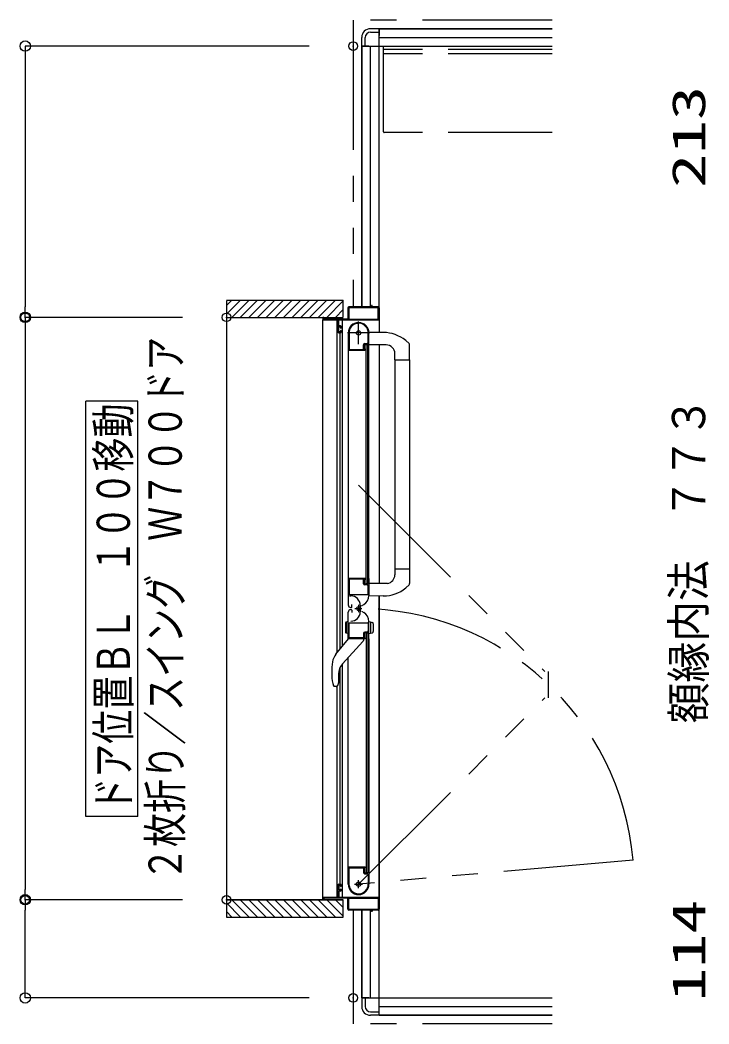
# Model space of a CAD drawing. Units: millimetres on the paper. Extents: x -305 to 305, y -152 to 152.
# Drawn here: x -98.2 to -58.4, y 23.6 to 81.6 of the extents above; entities that cross this region are included whole.
import ezdxf
from ezdxf.enums import TextEntityAlignment as Align

# ---------------------------------------------------------------- set-up
doc = ezdxf.new("R2010")
doc.units = ezdxf.units.MM
doc.header["$PDMODE"] = 32
doc.header["$PDSIZE"] = 0.5
for name, pattern in [('DASHED', [7.5, 6, -1.5]), ('USER1', [12, 7.5, -1.5, 1.5, -1.5]), ('USER2', [15, 7.5, -1.5, 1.5, -1.5, 1.5, -1.5])]:
    doc.linetypes.add(name, pattern=pattern)
for name, color, linetype, lineweight in [('0-0_0', 7, 'Continuous', 25), ('0-1_VIEW0001', 7, 'Continuous', 25), ('0-2_DEFPOINTS', 7, 'Continuous', 25)]:
    doc.layers.add(name, color=color, linetype=linetype, lineweight=lineweight)
doc.styles.add('ＭＳ ゴシック', font='')
doc.styles.get('ＭＳ ゴシック').set_extended_font_data('MS Gothic')

# ---------------------------------------------------------------- blocks, each defined once
blk = doc.blocks.new('_ORIGIN')
at = {"layer": '0-0_0'}
blk.add_line((0, 0), (-1, 0), dxfattribs=at)
blk.add_circle((0, 0), 0.5, dxfattribs=at)

msp = doc.modelspace()

# ---------------------------------------------------------------- linework, layer by layer
at = {"layer": '0-1_VIEW0001', "linetype": 'USER2'}
for p, q in [((-78.934, 81.573), (-78.934, 64.998)), ((-67.434, 81.573), (-78.934, 81.573)), ((-78.619, 54.695), (-67.859, 43.934)), ((-67.659, 43.934), (-67.659, 42.408)), ((-78.619, 31.648), (-67.859, 42.408)), ((-62.755, 33.036), (-78.619, 31.648)), ((-78.934, 30.148), (-78.934, 23.573)), ((-67.434, 23.573), (-78.934, 23.573))]:
    msp.add_line(p, q, dxfattribs=at)
at = {"layer": '0-1_VIEW0001'}
for p, q in [((-77.434, 81.073), (-77.934, 81.073)), ((-77.934, 80.873), (-77.434, 80.873)), ((-67.434, 81.073), (-77.434, 81.073)), ((-77.434, 81.073), (-77.434, 80.673)), ((-77.434, 81.073), (-67.434, 81.073)), ((-77.434, 64.948), (-77.434, 81.073)), ((-81.474, 80.073), (-97.882, 80.073)), ((-78.434, 80.073), (-78.434, 80.573)), ((-78.434, 80.073), (-78.434, 64.998)), ((-78.034, 80.073), (-78.434, 80.073)), ((-78.434, 64.998), (-78.434, 80.073)), ((-78.434, 80.073), (-67.434, 80.073)), ((-78.234, 80.073), (-78.234, 80.573)), ((-77.934, 64.998), (-77.934, 80.073)), ((-77.434, 80.573), (-67.434, 80.573)), ((-97.882, 79.473), (-97.882, 64.998)), ((-86.259, 65.398), (-79.509, 65.398)), ((-86.259, 64.583), (-85.444, 65.398)), ((-86.259, 65.078), (-85.939, 65.398)), ((-86.259, 65.347), (-86.259, 29.748)), ((-85.949, 64.398), (-84.949, 65.398)), ((-85.454, 64.398), (-84.454, 65.398)), ((-84.959, 64.398), (-83.959, 65.398)), ((-84.459, 64.398), (-83.459, 65.398)), ((-83.959, 64.398), (-82.959, 65.398)), ((-83.459, 64.398), (-82.459, 65.398)), ((-82.959, 64.398), (-81.959, 65.398)), ((-82.459, 64.398), (-81.459, 65.398)), ((-81.959, 64.398), (-80.959, 65.398)), ((-81.459, 64.398), (-80.459, 65.398)), ((-80.959, 64.398), (-79.959, 65.398)), ((-80.459, 64.398), (-79.509, 65.348)), ((-79.509, 64.399), (-79.509, 65.398)), ((-77.889, 64.998), (-79.184, 64.998)), ((-77.874, 65.063), (-77.874, 65.013)), ((-77.844, 65.073), (-77.864, 65.073)), ((-77.834, 65.013), (-77.834, 65.063)), ((-77.484, 64.998), (-77.819, 64.998)), ((-88.799, 64.398), (-97.882, 64.398)), ((-86.259, 64.398), (-79.509, 64.398)), ((-80.684, 64.383), (-80.684, 64.263)), ((-80.634, 64.313), (-80.634, 64.383)), ((-79.959, 64.398), (-79.509, 64.848)), ((-79.234, 64.948), (-79.234, 64.313)), ((-79.189, 64.938), (-79.189, 64.313)), ((-77.494, 64.953), (-79.174, 64.953)), ((-77.479, 64.313), (-77.479, 64.938)), ((-77.434, 64.95), (-77.434, 63.524)), ((-80.684, 30.898), (-80.684, 64.248)), ((-80.669, 64.248), (-79.834, 64.248)), ((-79.249, 64.298), (-80.619, 64.298)), ((-79.857, 45.019), (-79.857, 64.248)), ((-79.819, 64.233), (-79.819, 63.548)), ((-79.769, 63.913), (-79.769, 64.233)), ((-79.769, 63.568), (-79.769, 63.838)), ((-79.754, 64.248), (-77.459, 64.248)), ((-79.669, 63.898), (-79.754, 63.898)), ((-79.754, 63.853), (-79.684, 63.853)), ((-79.669, 63.838), (-79.669, 63.793)), ((-79.619, 63.793), (-79.619, 63.848)), ((-79.541, 45.403), (-79.541, 64.248)), ((-79.174, 64.298), (-77.494, 64.298)), ((-97.882, 63.798), (-97.882, 31.348)), ((-79.769, 63.498), (-79.669, 63.498)), ((-79.684, 63.553), (-79.754, 63.553)), ((-79.681, 45.233), (-79.681, 63.498)), ((-79.669, 63.613), (-79.669, 63.568)), ((-79.654, 63.778), (-79.634, 63.778)), ((-79.634, 63.628), (-79.654, 63.628)), ((-79.619, 63.548), (-79.619, 63.613)), ((-79.219, 63.499), (-79.219, 49.323)), ((-79.169, 63.572), (-79.169, 62.558)), ((-78.064, 62.968), (-78.064, 63.498)), ((-78.019, 62.513), (-78.019, 63.498)), ((-77.191, 63.523), (-78.009, 63.526)), ((-78.329, 62.558), (-78.329, 62.818)), ((-78.284, 62.573), (-78.284, 62.798)), ((-78.254, 62.893), (-78.139, 62.893)), ((-78.234, 62.848), (-78.109, 62.848)), ((-78.184, 62.823), (-78.084, 62.823)), ((-78.184, 48.998), (-78.184, 62.823)), ((-78.084, 48.998), (-78.084, 62.823)), ((-77.024, 62.803), (-78.019, 62.803)), ((-77.434, 62.798), (-77.434, 49.024)), ((-75.896, 63.061), (-75.697, 62.877)), ((-75.669, 61.948), (-75.669, 62.808)), ((-79.209, 62.498), (-78.268, 62.498)), ((-79.159, 62.548), (-78.339, 62.548)), ((-78.255, 62.505), (-78.246, 62.52)), ((-78.244, 62.527), (-78.244, 62.533)), ((-78.082, 62.52), (-78.073, 62.505)), ((-78.061, 62.498), (-78.034, 62.498)), ((-78.034, 49.323), (-78.034, 62.498)), ((-76.524, 61.948), (-76.524, 62.303)), ((-76.524, 61.948), (-75.669, 61.948)), ((-76.519, 61.948), (-76.519, 49.874)), ((-75.669, 61.948), (-75.669, 49.012)), ((-91.377, 59.548), (-94.377, 59.548)), ((-94.377, 35.548), (-94.377, 59.548)), ((-91.377, 35.548), (-91.377, 59.548)), ((-79.219, 49.354), (-79.219, 47.784)), ((-79.219, 49.323), (-78.268, 49.323)), ((-78.246, 49.302), (-78.255, 49.316)), ((-78.073, 49.316), (-78.082, 49.302)), ((-78.034, 49.323), (-78.061, 49.323)), ((-78.019, 49.308), (-78.019, 48.322)), ((-76.524, 49.874), (-76.524, 49.519)), ((-76.524, 49.874), (-75.669, 49.874)), ((-79.169, 49.263), (-79.169, 48.403)), ((-78.344, 49.273), (-79.159, 49.273)), ((-78.329, 49.008), (-78.329, 49.258)), ((-78.284, 49.023), (-78.284, 49.248)), ((-78.139, 48.933), (-78.254, 48.933)), ((-78.244, 49.288), (-78.244, 49.294)), ((-78.109, 48.973), (-78.234, 48.973)), ((-78.084, 48.998), (-78.184, 48.998)), ((-78.064, 48.408), (-78.064, 48.858)), ((-76.955, 49.024), (-78.009, 49.024)), ((-75.894, 48.761), (-75.697, 48.944)), ((-79.159, 48.393), (-78.079, 48.393)), ((-79.145, 48.303), (-79.065, 48.303)), ((-77.191, 48.298), (-78.009, 48.296)), ((-77.434, 48.298), (-77.434, 30.198)), ((-77.434, 24.073), (-77.434, 48.298)), ((-79.069, 47.633), (-79.039, 47.633)), ((-79.014, 47.658), (-79.014, 47.808)), ((-78.525, 47.763), (-78.525, 47.383)), ((-78.449, 47.727), (-78.319, 47.802)), ((-79.219, 45.793), (-79.219, 47.363)), ((-79.069, 47.513), (-79.039, 47.513)), ((-79.014, 47.488), (-79.014, 47.338)), ((-78.449, 47.419), (-78.319, 47.344)), ((-79.369, 46.756), (-79.369, 46.19)), ((-79.319, 46.149), (-79.319, 46.796)), ((-79.169, 45.883), (-79.169, 46.743)), ((-79.159, 46.753), (-78.079, 46.753)), ((-78.064, 46.738), (-78.064, 46.288)), ((-78.019, 45.838), (-78.019, 46.824)), ((-78.019, 46.823), (-77.825, 46.77)), ((-77.919, 46.149), (-77.919, 46.796)), ((-77.769, 46.698), (-77.769, 46.247)), ((-79.932, 44.928), (-79.194, 45.823)), ((-79.219, 46.123), (-79.343, 46.156)), ((-78.268, 45.823), (-79.209, 45.823)), ((-78.344, 45.873), (-79.159, 45.873)), ((-78.344, 45.823), (-78.344, 45.732)), ((-78.329, 46.138), (-78.329, 45.888)), ((-78.284, 46.123), (-78.284, 45.898)), ((-78.246, 45.845), (-78.255, 45.83)), ((-78.139, 46.213), (-78.254, 46.213)), ((-78.244, 45.858), (-78.244, 45.852)), ((-78.109, 46.173), (-78.234, 46.173)), ((-78.184, 46.148), (-78.184, 32.323)), ((-78.084, 46.148), (-78.184, 46.148)), ((-78.084, 46.148), (-78.084, 32.323)), ((-78.073, 45.83), (-78.082, 45.845)), ((-78.034, 45.823), (-78.061, 45.823)), ((-78.034, 45.823), (-78.034, 32.648)), ((-78.019, 46.123), (-77.825, 46.175)), ((-78.373, 45.661), (-79.551, 44.373)), ((-79.219, 31.648), (-79.219, 44.736)), ((-79.681, 31.648), (-79.681, 44.188)), ((-79.541, 30.898), (-79.541, 44.385)), ((-79.778, 43.789), (-79.778, 43.27)), ((-80.112, 43.236), (-80.068, 43.121)), ((-80.041, 43.087), (-80.068, 43.121)), ((-80.041, 43.087), (-80.04, 43.086)), ((-79.916, 43.073), (-79.998, 43.073)), ((-79.857, 30.898), (-79.857, 43.073)), ((-79.84, 43.109), (-79.841, 43.106)), ((-91.377, 35.548), (-94.377, 35.548)), ((-79.209, 32.648), (-78.268, 32.648)), ((-79.169, 31.574), (-79.169, 32.588)), ((-79.159, 32.598), (-78.339, 32.598)), ((-78.329, 32.588), (-78.329, 32.328)), ((-78.284, 32.573), (-78.284, 32.348)), ((-78.255, 32.641), (-78.246, 32.627)), ((-78.244, 32.619), (-78.244, 32.613)), ((-78.082, 32.627), (-78.073, 32.641)), ((-78.061, 32.648), (-78.034, 32.648)), ((-78.019, 32.633), (-78.019, 31.648)), ((-78.254, 32.253), (-78.139, 32.253)), ((-78.234, 32.298), (-78.109, 32.298)), ((-78.184, 32.323), (-78.084, 32.323)), ((-78.064, 32.178), (-78.064, 31.648)), ((-79.819, 30.913), (-79.819, 31.598)), ((-79.769, 31.648), (-79.669, 31.648)), ((-79.769, 31.578), (-79.769, 31.308)), ((-79.684, 31.593), (-79.754, 31.593)), ((-79.669, 31.533), (-79.669, 31.578)), ((-79.669, 31.308), (-79.669, 31.353)), ((-79.634, 31.518), (-79.654, 31.518)), ((-79.654, 31.368), (-79.634, 31.368)), ((-79.619, 31.598), (-79.619, 31.533)), ((-79.619, 31.353), (-79.619, 31.298)), ((-88.799, 30.748), (-97.883, 30.748)), ((-88.799, 30.748), (-97.882, 30.748)), ((-86.259, 30.748), (-79.509, 30.748)), ((-85.949, 30.748), (-84.949, 29.748)), ((-85.454, 30.748), (-84.454, 29.748)), ((-84.959, 30.748), (-83.959, 29.748)), ((-84.459, 30.748), (-83.459, 29.748)), ((-83.959, 30.748), (-82.959, 29.748)), ((-83.459, 30.748), (-82.459, 29.748)), ((-82.959, 30.748), (-81.959, 29.748)), ((-82.459, 30.748), (-81.459, 29.748)), ((-81.959, 30.748), (-80.959, 29.748)), ((-81.459, 30.748), (-80.459, 29.748)), ((-80.959, 30.748), (-79.959, 29.748)), ((-80.684, 30.763), (-80.684, 30.883)), ((-80.669, 30.898), (-79.834, 30.898)), ((-80.634, 30.833), (-80.634, 30.763)), ((-79.249, 30.848), (-80.619, 30.848)), ((-80.459, 30.748), (-79.509, 29.798)), ((-79.959, 30.748), (-79.509, 30.298)), ((-79.769, 31.233), (-79.769, 30.913)), ((-79.754, 31.293), (-79.684, 31.293)), ((-79.669, 31.248), (-79.754, 31.248)), ((-79.754, 30.898), (-77.459, 30.898)), ((-79.234, 30.198), (-79.234, 30.833)), ((-79.189, 30.208), (-79.189, 30.833)), ((-79.174, 30.848), (-77.494, 30.848)), ((-77.479, 30.833), (-77.479, 30.208)), ((-86.259, 30.563), (-85.444, 29.748)), ((-77.494, 30.193), (-79.174, 30.193)), ((-97.883, 25.673), (-97.883, 30.148)), ((-86.259, 30.068), (-85.939, 29.748)), ((-77.889, 30.148), (-79.184, 30.148)), ((-78.434, 30.148), (-78.434, 25.073)), ((-78.434, 25.073), (-78.434, 30.148)), ((-77.934, 25.073), (-77.934, 30.148)), ((-77.874, 30.083), (-77.874, 30.133)), ((-77.844, 30.073), (-77.864, 30.073)), ((-77.834, 30.133), (-77.834, 30.083)), ((-77.484, 30.148), (-77.819, 30.148)), ((-81.474, 25.073), (-97.883, 25.073)), ((-78.034, 25.073), (-78.434, 25.073)), ((-78.434, 25.073), (-78.434, 24.573)), ((-78.434, 25.073), (-67.434, 25.073)), ((-78.234, 25.073), (-78.234, 24.573)), ((-77.434, 24.573), (-67.434, 24.573)), ((-77.434, 24.073), (-77.434, 24.473)), ((-77.934, 24.273), (-77.434, 24.273)), ((-77.434, 24.073), (-77.934, 24.073)), ((-67.434, 24.073), (-77.434, 24.073)), ((-77.434, 24.073), (-67.434, 24.073))]:
    msp.add_line(p, q, dxfattribs=at)
at = {"layer": '0-1_VIEW0001', "color": 191, "linetype": 'DASHED'}
for p, q in [((-77.184, 75.123), (-77.184, 80.073)), ((-67.434, 79.873), (-77.184, 79.873)), ((-67.434, 79.623), (-77.184, 79.623)), ((-67.434, 75.073), (-77.184, 75.073))]:
    msp.add_line(p, q, dxfattribs=at)
at = {"layer": '0-1_VIEW0001', "linetype": 'USER1'}
for p, q in [((-78.619, 62.848), (-78.619, 64.148)), ((-77.969, 63.498), (-79.269, 63.498)), ((-78.832, 47.573), (-78.44, 47.573)), ((-78.619, 47.786), (-78.619, 47.361)), ((-78.849, 31.648), (-78.389, 31.648)), ((-78.619, 31.418), (-78.619, 31.878))]:
    msp.add_line(p, q, dxfattribs=at)
at = {"layer": '0-1_VIEW0001', "color": 160}
msp.add_line((-79.509, 30.748), (-86.259, 30.748), dxfattribs=at)
at = {"layer": '0-1_VIEW0001'}
for points in [[(-79.219, 46.123), (-79.219, 46.823), (-79.343, 46.789)], [(-79.998, 43.073), (-80, 43.073), (-80.002, 43.074), (-80.005, 43.074), (-80.007, 43.074), (-80.009, 43.074), (-80.011, 43.075), (-80.013, 43.075), (-80.016, 43.076), (-80.018, 43.076), (-80.02, 43.076), (-80.022, 43.077), (-80.025, 43.078), (-80.027, 43.078), (-80.029, 43.079), (-80.031, 43.08), (-80.033, 43.081), (-80.035, 43.082), (-80.037, 43.084), (-80.039, 43.085), (-80.04, 43.086)], [(-79.839, 43.109), (-79.838, 43.11), (-79.838, 43.111), (-79.837, 43.112), (-79.836, 43.113), (-79.835, 43.114), (-79.834, 43.116), (-79.833, 43.117), (-79.831, 43.118), (-79.83, 43.12), (-79.829, 43.121), (-79.828, 43.122), (-79.827, 43.124), (-79.826, 43.125), (-79.825, 43.127), (-79.824, 43.128), (-79.823, 43.13), (-79.822, 43.131), (-79.821, 43.133), (-79.82, 43.135), (-79.818, 43.138), (-79.816, 43.141), (-79.814, 43.144), (-79.812, 43.147), (-79.81, 43.151), (-79.808, 43.154), (-79.806, 43.158), (-79.804, 43.161), (-79.802, 43.165), (-79.8, 43.169), (-79.799, 43.173), (-79.797, 43.177), (-79.796, 43.18), (-79.794, 43.184), (-79.793, 43.188), (-79.791, 43.192), (-79.79, 43.196), (-79.789, 43.2), (-79.787, 43.205), (-79.786, 43.209)], [(-79.786, 43.209), (-79.785, 43.213), (-79.784, 43.217), (-79.783, 43.221), (-79.782, 43.226), (-79.782, 43.23), (-79.781, 43.234), (-79.78, 43.238), (-79.78, 43.243), (-79.779, 43.247), (-79.779, 43.252), (-79.779, 43.254), (-79.778, 43.256), (-79.778, 43.258), (-79.778, 43.26), (-79.778, 43.262), (-79.778, 43.264), (-79.778, 43.267), (-79.778, 43.269), (-79.778, 43.271), (-79.778, 43.273)], [(-86.259, 29.748), (-79.509, 29.748), (-79.509, 30.749)]]:
    msp.add_lwpolyline(points, dxfattribs=at)
for centre, radius in [((-78.619, 63.498), 0.125), ((-78.619, 47.573), 0.113), ((-78.619, 31.648), 0.125)]:
    msp.add_circle(centre, radius, dxfattribs=at)
for centre, radius, start, end in [((-77.934, 80.573), 0.5, 90, 180), ((-77.934, 80.573), 0.3, 90, 180), ((-79.184, 64.948), 0.05, 90, 180), ((-77.889, 65.013), 0.015, 270, 0), ((-77.864, 65.063), 0.01, 90, 180), ((-77.844, 65.063), 0.01, 0, 90), ((-77.819, 65.013), 0.015, 180, 270), ((-77.484, 64.948), 0.05, 0, 90), ((-80.669, 64.383), 0.015, 90, 180), ((-80.649, 64.383), 0.015, 0, 90), ((-79.174, 64.938), 0.015, 90, 180), ((-77.494, 64.938), 0.015, 0, 90), ((-80.669, 64.263), 0.015, 180, 270), ((-80.619, 64.313), 0.015, 180, 270), ((-79.834, 64.233), 0.015, 0, 90), ((-79.754, 64.233), 0.015, 90, 180), ((-79.754, 63.913), 0.015, 180, 270), ((-79.754, 63.838), 0.015, 90, 180), ((-79.684, 63.838), 0.015, 0, 90), ((-79.669, 63.848), 0.05, 0, 90), ((-79.249, 64.313), 0.015, 270, 0), ((-78.619, 63.498), 0.6, 0, 180), ((-79.174, 64.313), 0.015, 180, 270), ((-78.619, 63.498), 0.555, 0, 172.23293), ((-77.494, 64.313), 0.015, 270, 0), ((-77.459, 64.273), 0.025, 270, 0), ((-79.769, 63.548), 0.05, 180, 270), ((-79.754, 63.568), 0.015, 180, 270), ((-79.684, 63.568), 0.015, 270, 0), ((-79.654, 63.793), 0.015, 180, 270), ((-79.654, 63.613), 0.015, 90, 180), ((-79.669, 63.548), 0.05, 270, 0), ((-79.634, 63.793), 0.015, 270, 0), ((-79.634, 63.613), 0.015, 0, 90), ((-79.159, 63.572), 0.01, 172.23293, 180), ((-77.199, 61.453), 2.07, 50.97582, 89.8), ((-78.254, 62.818), 0.075, 90, 180), ((-78.234, 62.798), 0.05, 90, 180), ((-78.139, 62.968), 0.075, 270, 0), ((-78.109, 62.823), 0.025, 0, 90), ((-77.024, 62.303), 0.5, 0, 90), ((-75.769, 62.808), 0.1, 0, 43.47243), ((-79.209, 62.508), 0.01, 180, 270), ((-79.159, 62.558), 0.01, 180, 270), ((-78.339, 62.558), 0.01, 270, 0), ((-78.259, 62.573), 0.025, 180, 270), ((-78.268, 62.513), 0.015, 270, 329.03624), ((-78.259, 62.533), 0.015, 0, 90), ((-78.259, 62.527), 0.015, 329.03624, 0), ((-78.069, 62.527), 0.015, 180, 210.96376), ((-78.061, 62.513), 0.015, 210.96376, 270), ((-78.034, 62.513), 0.015, 270, 0), ((-79.209, 49.313), 0.01, 90, 180), ((-78.268, 49.308), 0.015, 30.96376, 90), ((-78.259, 49.294), 0.015, 0, 30.96376), ((-78.069, 49.294), 0.015, 149.03624, 180), ((-78.061, 49.308), 0.015, 90, 149.03624), ((-78.034, 49.308), 0.015, 0, 90), ((-77.024, 49.519), 0.5, 277.95562, 0), ((-79.159, 49.263), 0.01, 90, 180), ((-78.344, 49.258), 0.015, 0, 90), ((-78.254, 49.008), 0.075, 180, 270), ((-78.259, 49.248), 0.025, 90, 180), ((-78.234, 49.023), 0.05, 180, 270), ((-78.259, 49.288), 0.015, 270, 0), ((-78.139, 48.858), 0.075, 0, 90), ((-78.109, 48.998), 0.025, 270, 0), ((-77.199, 50.368), 2.07, 270.2, 309.05814), ((-75.769, 49.013), 0.1, 316.52757, 0), ((-79.159, 48.403), 0.01, 180, 270), ((-79.065, 47.763), 0.54, 0, 90), ((-78.619, 48.322), 0.6, 300, 0), ((-78.079, 48.408), 0.015, 270, 0), ((-79.069, 47.783), 0.15, 180, 270), ((-79.039, 47.658), 0.025, 270, 0), ((-79.069, 47.363), 0.15, 90, 180), ((-79.065, 47.383), 0.54, 270, 0), ((-79.039, 47.488), 0.025, 0, 90), ((-78.619, 46.824), 0.6, 0, 60), ((-79.334, 46.756), 0.035, 105, 180), ((-79.159, 46.743), 0.01, 90, 180), ((-78.079, 46.738), 0.015, 0, 90), ((-77.844, 46.698), 0.075, 0, 75), ((-79.334, 46.19), 0.035, 180, 255), ((-79.209, 45.833), 0.01, 180, 270), ((-79.159, 45.883), 0.01, 180, 270), ((-78.344, 45.888), 0.015, 270, 0), ((-78.254, 46.138), 0.075, 90, 180), ((-78.234, 46.123), 0.05, 90, 180), ((-78.259, 45.898), 0.025, 180, 270), ((-78.268, 45.838), 0.015, 270, 329.03624), ((-78.259, 45.858), 0.015, 0, 90), ((-78.259, 45.852), 0.015, 329.03624, 0), ((-78.139, 46.288), 0.075, 270, 0), ((-78.109, 46.148), 0.025, 0, 90), ((-78.069, 45.852), 0.015, 180, 210.96376), ((-78.061, 45.838), 0.015, 210.96376, 270), ((-78.034, 45.838), 0.015, 270, 0), ((-77.844, 46.247), 0.075, 285, 0), ((-78.444, 45.732), 0.1, 317.56377, 0), ((-79.238, 44.355), 0.9, 140.5, 170.71156), ((-76.504, 43.908), 3.67, 170.71156, 190.5453), ((-78.913, 43.789), 0.865, 137.56377, 180), ((-79.916, 43.173), 0.1, 270, 318.18968), ((-79.209, 32.638), 0.01, 90, 180), ((-79.159, 32.588), 0.01, 90, 180), ((-78.339, 32.588), 0.01, 0, 90), ((-78.259, 32.573), 0.025, 90, 180), ((-78.268, 32.633), 0.015, 30.96376, 90), ((-78.259, 32.613), 0.015, 270, 0), ((-78.259, 32.619), 0.015, 0, 30.96376), ((-78.069, 32.619), 0.015, 149.03624, 180), ((-78.061, 32.633), 0.015, 90, 149.03624), ((-78.034, 32.633), 0.015, 0, 90), ((-78.254, 32.328), 0.075, 180, 270), ((-78.234, 32.348), 0.05, 180, 270), ((-78.139, 32.178), 0.075, 0, 90), ((-78.109, 32.323), 0.025, 270, 0), ((-79.769, 31.598), 0.05, 90, 180), ((-79.754, 31.578), 0.015, 90, 180), ((-79.684, 31.578), 0.015, 0, 90), ((-79.669, 31.598), 0.05, 0, 90), ((-79.654, 31.533), 0.015, 180, 270), ((-79.654, 31.353), 0.015, 90, 180), ((-79.634, 31.533), 0.015, 270, 0), ((-79.634, 31.353), 0.015, 0, 90), ((-79.204, 31.748), 0.015, 177.30646, 180), ((-78.619, 31.648), 0.6, 180, 0), ((-78.619, 31.648), 0.555, 187.76707, 0), ((-79.159, 31.574), 0.01, 180, 187.76707), ((-80.669, 30.883), 0.015, 90, 180), ((-80.669, 30.763), 0.015, 180, 270), ((-80.649, 30.763), 0.015, 270, 0), ((-80.619, 30.833), 0.015, 90, 180), ((-79.834, 30.913), 0.015, 270, 0), ((-79.754, 31.308), 0.015, 180, 270), ((-79.754, 31.233), 0.015, 90, 180), ((-79.754, 30.913), 0.015, 180, 270), ((-79.684, 31.308), 0.015, 270, 0), ((-79.669, 31.298), 0.05, 270, 0), ((-79.249, 30.833), 0.015, 0, 90), ((-79.174, 30.833), 0.015, 90, 180), ((-77.494, 30.833), 0.015, 0, 90), ((-77.459, 30.873), 0.025, 0, 90), ((-79.184, 30.198), 0.05, 180, 270), ((-79.174, 30.208), 0.015, 180, 270), ((-77.494, 30.208), 0.015, 270, 0), ((-77.484, 30.198), 0.05, 270, 0), ((-77.889, 30.133), 0.015, 0, 90), ((-77.864, 30.083), 0.01, 180, 270), ((-77.844, 30.083), 0.01, 270, 0), ((-77.819, 30.133), 0.015, 90, 180), ((-77.934, 24.573), 0.5, 180, 270), ((-77.934, 24.573), 0.3, 180, 270)]:
    msp.add_arc(centre, radius, start, end, dxfattribs=at)
at = {"layer": '0-1_VIEW0001', "color": 191, "linetype": 'DASHED'}
msp.add_arc((-77.134, 75.123), 0.05, 180, 270, dxfattribs=at)
at = {"layer": '0-1_VIEW0001', "linetype": 'USER2'}
msp.add_arc((-78.619, 31.648), 15.925, 5, 90, dxfattribs=at)
at = {"layer": '0-2_DEFPOINTS'}
for p in [(-78.934, 80.073), (-97.882, 64.398), (-86.259, 64.398), (-97.883, 30.748), (-97.882, 30.748), (-86.259, 30.748), (-78.934, 25.073)]:
    msp.add_point(p, dxfattribs=at)

# ---------------------------------------------------------------- block references
at = {"layer": '0-1_VIEW0001', "xscale": 0.6, "yscale": 0.6}
for p, rotation in [((-97.882, 80.073), 90), ((-97.882, 64.398), 270), ((-97.882, 64.398), 90), ((-97.882, 30.748), 270), ((-97.883, 30.748), 90), ((-97.883, 25.073), 270)]:
    msp.add_blockref('_ORIGIN', p, dxfattribs=dict(at, rotation=rotation))

# ---------------------------------------------------------------- texts
at = {"layer": '0-1_VIEW0001', "style": 'ＭＳ ゴシック'}
for s, width, p in [('213', 1.5, (-58.011, 71.883)), ('２枚折り／スイング\u3000Ｗ７００ドア', 0.75, (-88.26, 31.833)), ('ドア位置ＢＬ\u3000１００移動', 0.75, (-91.258, 35.833)), ('額縁内法\u3000７７３', 0.9, (-58.011, 40.937)), ('114', 1.5, (-58.011, 24.867))]:
    msp.add_text(s, height=1.921, rotation=90, dxfattribs=dict(at, width=width)).set_placement(p, align=Align.BOTTOM_LEFT)

doc.saveas('drawing.dxf')
